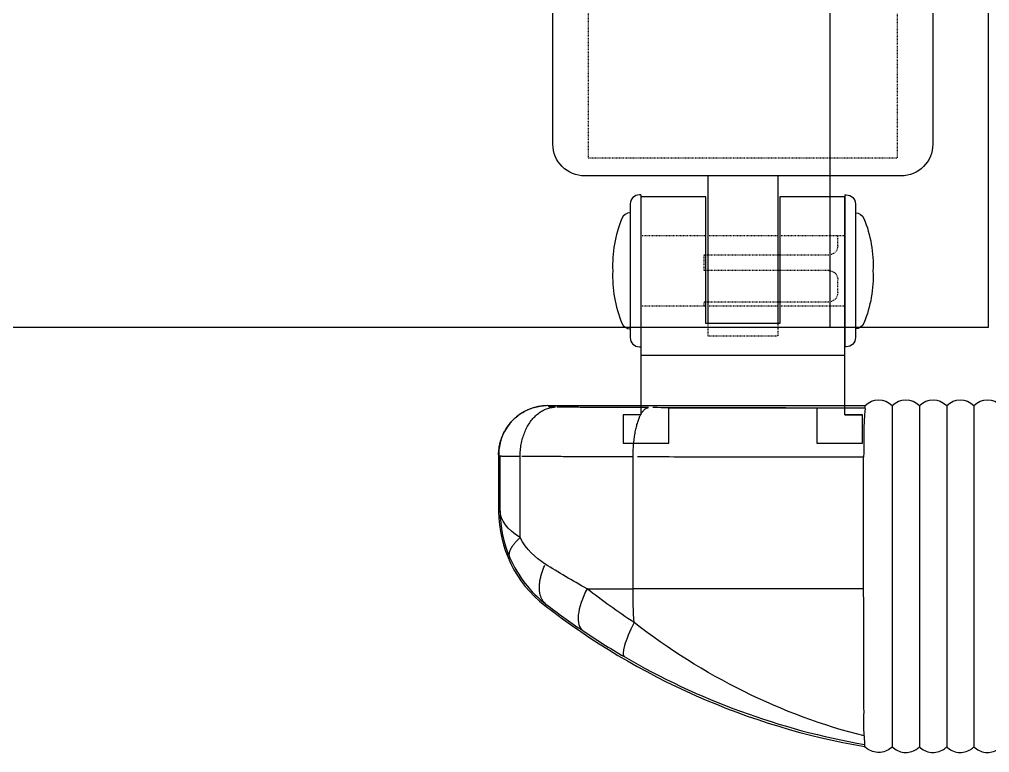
# Model space of a CAD drawing. Header units: millimetres. Extents: x -105683 to 94728, y -31127 to 151123.
# Drawn here: x 487.2 to 625.2, y -6045.5 to -5941.3 of the extents above; entities that cross this region are included whole.
import ezdxf

# ---------------------------------------------------------------- set-up
doc = ezdxf.new("R2010")
doc.units = ezdxf.units.MM
doc.linetypes.add('xr_plan$0$AXR-B3F$0$HIDDEN', pattern=[0.375, 0.25, -0.125])
doc.layers.add('e-plan', color=9, linetype='Continuous')

# ---------------------------------------------------------------- blocks, each defined once
blk = doc.blocks.new('xr_plan$0$AXR-B3F$0$A$C4A476E5C')
at = {"layer": 'e-plan'}
for points in [[(20.25, 16, 0.306902), (19.43, 17.21, 0.108318), (12, 18.5, 0.10812), (4.57, 17.21, 0.306686), (3.75, 16)], [(22.8, 14.5), (22.8, 14.7, 0.414214), (21.5, 16), (2.5, 16, 0.414214), (1.2, 14.7), (1.2, 14.5)], [(22.8, -14.5), (22.8, -14.7, -0.414214), (21.5, -16), (2.5, -16, -0.414214), (1.2, -14.7), (1.2, -14.5)], [(20.25, -16, -0.306902), (19.43, -17.21, -0.108318), (12, -18.5, -0.10812), (4.57, -17.21, -0.306686), (3.75, -16)]]:
    blk.add_lwpolyline(points, format="xyb", dxfattribs=at)
for points in [[(-8.5, 14.5), (22.5, 14.5), (22.5, 5.25), (4.5, 5.25), (4.5, -5.25), (22.5, -5.25), (22.5, -14.5), (-8.5, -14.5), (-8.5, -17), (-12.5, -17), (-12.5, -10.5), (-7.5, -10.5), (-7.5, 0), (-7.5, 10.5), (-12.5, 10.5), (-12.5, 17), (-8.5, 17), (-8.5, 14.5), (-8.5, 17)], [(0, -14.5), (0, 14.5)], [(22.8, 14.5), (1.2, 14.5)], [(4.5, 5), (25.5, 5)], [(25.5, -5), (4.5, -5)], [(22.8, -14.5), (1.2, -14.5)]]:
    blk.add_lwpolyline(points, dxfattribs=at)
at = {"layer": 'e-plan', "linetype": 'xr_plan$0$AXR-B3F$0$HIDDEN', "ltscale": 0.08}
for points in [[(7.01, 5.25), (7.01, 14.5)], [(17, 5.25), (17, 14.5)], [(4.5, -5), (2.74, -5), (2.74, 5), (4.5, 5)], [(7, -5), (7, 5)], [(17, -5), (17, 5)], [(7.01, -14.5), (7.01, -5.25)], [(17, -14.5), (17, -5.25)]]:
    blk.add_lwpolyline(points, dxfattribs=at)
blk.add_lwpolyline([(7, -5.5), (7.6, -5.5), (7.6, 12.2, -0.414214), (8.9, 13.5), (10.73, 13.5, -0.414214), (12.03, 12.2), (12.03, -5.5), (14.26, -5.5), (14.26, 12.2, -0.414214), (15.56, 13.5), (17, 13.5)], format="xyb", dxfattribs=at)
blk = doc.blocks.new('xr_plan$0$AXR-B3F$0$A$C60F43BED')
at = {"layer": 'e-plan'}
blk.add_lwpolyline([(-10.06, 27), (-35.56, 27, 0.414214), (-40.06, 22.5), (-40.06, -22.5, 0.414214), (-35.56, -27), (-10.06, -27)], format="xyb", dxfattribs=at)
blk.add_lwpolyline([(-10.06, -27), (-10.06, 27)], dxfattribs=at)
at = {"layer": 'e-plan', "linetype": 'xr_plan$0$AXR-B3F$0$HIDDEN', "ltscale": 0.08}
for points in [[(-10.06, -22), (-37.5, -22), (-37.5, 22), (-10.06, 22)], [(-10.06, 22), (0, 22), (0, -22), (-10.06, -22)]]:
    blk.add_lwpolyline(points, dxfattribs=at)
blk = doc.blocks.new('Xref-지하1층')
at = {"layer": 'e-plan'}
for p, q in [((4127.5, 5920), (4127.5, 8720)), ((4127.5, 5920), (4127.5, 8720)), ((4150, 5920), (4150, 8720)), ((4150, 5920), (4150, 8720)), ((2800, 5920), (4150, 5920)), ((4098.83, 5920), (4127.5, 5920))]:
    blk.add_line(p, q, dxfattribs=at)
at = {"layer": 'e-plan', "linetype": 'Continuous'}
for p, q in [((4087.37, 5908.85), (4132.46, 5908.85)), ((4087.59, 5908.63), (4087.37, 5908.85)), ((4080.37, 5901.85), (4080.59, 5901.63)), ((4080.37, 5901.85), (4080.37, 5893.83)), ((4080.59, 5893.83), (4080.59, 5901.63)), ((4083.42, 5890.06), (4083.42, 5901.61)), ((4099.48, 5882.79), (4099.48, 5901.54))]:
    blk.add_line(p, q, dxfattribs=at)
for points in [[(4080.37, 5901.85, 0), (4080.37, 5902.07, 0), (4080.38, 5902.29, 0), (4080.4, 5902.51, 0), (4080.43, 5902.72, 0), (4080.46, 5902.94, 0), (4080.49, 5903.16, 0), (4080.54, 5903.37, 0), (4080.59, 5903.59, 0), (4080.65, 5903.8, 0), (4080.71, 5904.01, 0), (4080.78, 5904.22, 0), (4080.86, 5904.42, 0), (4080.95, 5904.63, 0), (4081.04, 5904.83, 0), (4081.13, 5905.03, 0), (4081.24, 5905.22, 0), (4081.35, 5905.41, 0), (4081.46, 5905.6, 0), (4081.58, 5905.78, 0), (4081.71, 5905.96, 0), (4081.84, 5906.14, 0), (4081.98, 5906.31, 0), (4082.12, 5906.48, 0), (4082.27, 5906.64, 0), (4082.42, 5906.8, 0), (4082.58, 5906.95, 0), (4082.74, 5907.1, 0), (4082.91, 5907.24, 0), (4083.08, 5907.38, 0), (4083.26, 5907.51, 0), (4083.44, 5907.64, 0), (4083.62, 5907.76, 0), (4083.81, 5907.87, 0), (4084, 5907.98, 0), (4084.19, 5908.08, 0), (4084.39, 5908.18, 0), (4084.59, 5908.27, 0), (4084.79, 5908.36, 0), (4085, 5908.43, 0), (4085.21, 5908.5, 0), (4085.42, 5908.57, 0), (4085.63, 5908.63, 0), (4085.84, 5908.68, 0), (4086.06, 5908.72, 0), (4086.28, 5908.76, 0), (4086.49, 5908.79, 0), (4086.71, 5908.82, 0), (4086.93, 5908.83, 0), (4087.15, 5908.84, 0)], [(4083.42, 5901.61, 0), (4083.43, 5901.83, 0), (4083.43, 5902.05, 0), (4083.45, 5902.27, 0), (4083.47, 5902.49, 0), (4083.49, 5902.7, 0), (4083.52, 5902.92, 0), (4083.55, 5903.13, 0), (4083.59, 5903.35, 0), (4083.63, 5903.56, 0), (4083.68, 5903.77, 0), (4083.73, 5903.97, 0), (4083.78, 5904.18, 0), (4083.84, 5904.38, 0), (4083.91, 5904.58, 0), (4083.98, 5904.78, 0), (4084.05, 5904.97, 0), (4084.13, 5905.16, 0), (4084.21, 5905.35, 0), (4084.3, 5905.53, 0), (4084.39, 5905.71, 0), (4084.49, 5905.89, 0), (4084.59, 5906.06, 0), (4084.69, 5906.23, 0), (4084.79, 5906.39, 0), (4084.9, 5906.55, 0), (4085.02, 5906.7, 0), (4085.13, 5906.85, 0), (4085.25, 5906.99, 0), (4085.37, 5907.13, 0), (4085.5, 5907.26, 0), (4085.63, 5907.39, 0), (4085.76, 5907.51, 0), (4085.89, 5907.62, 0), (4086.03, 5907.73, 0), (4086.17, 5907.84, 0), (4086.31, 5907.93, 0), (4086.45, 5908.02, 0), (4086.6, 5908.11, 0), (4086.75, 5908.19, 0), (4086.89, 5908.26, 0), (4087.04, 5908.32, 0), (4087.2, 5908.38, 0), (4087.35, 5908.44, 0), (4087.5, 5908.48, 0), (4087.66, 5908.52, 0), (4087.81, 5908.55, 0), (4087.97, 5908.58, 0), (4088.12, 5908.6, 0), (4088.28, 5908.61, 0)], [(4088.44, 5908.61, 0), (4088.41, 5908.61, 0), (4088.38, 5908.61, 0), (4088.34, 5908.61, 0), (4088.31, 5908.61, 0), (4088.29, 5908.61, 0), (4088.26, 5908.61, 0), (4088.23, 5908.61, 0), (4088.2, 5908.61, 0), (4088.17, 5908.61, 0), (4088.15, 5908.61, 0), (4088.12, 5908.62, 0), (4088.09, 5908.62, 0), (4088.07, 5908.62, 0), (4088.04, 5908.62, 0), (4088.02, 5908.62, 0), (4088, 5908.62, 0), (4087.97, 5908.62, 0), (4087.95, 5908.62, 0), (4087.93, 5908.62, 0), (4087.91, 5908.62, 0), (4087.89, 5908.62, 0), (4087.87, 5908.62, 0), (4087.85, 5908.62, 0), (4087.83, 5908.62, 0), (4087.81, 5908.62, 0), (4087.8, 5908.62, 0), (4087.78, 5908.62, 0), (4087.76, 5908.62, 0), (4087.75, 5908.62, 0), (4087.73, 5908.62, 0), (4087.72, 5908.62, 0), (4087.71, 5908.62, 0), (4087.69, 5908.62, 0), (4087.68, 5908.62, 0), (4087.67, 5908.62, 0), (4087.66, 5908.62, 0), (4087.65, 5908.62, 0), (4087.64, 5908.63, 0), (4087.63, 5908.63, 0), (4087.63, 5908.63, 0), (4087.62, 5908.63, 0), (4087.61, 5908.63, 0), (4087.61, 5908.63, 0), (4087.6, 5908.63, 0), (4087.6, 5908.63, 0), (4087.59, 5908.63, 0), (4087.59, 5908.63, 0), (4087.59, 5908.63, 0), (4087.59, 5908.63, 0)], [(4101.69, 5908.54, 0), (4101.39, 5908.54, 0), (4101.09, 5908.54, 0), (4100.79, 5908.54, 0), (4100.5, 5908.54, 0), (4100.2, 5908.54, 0), (4099.91, 5908.55, 0), (4099.62, 5908.55, 0), (4099.32, 5908.55, 0), (4099.03, 5908.55, 0), (4098.74, 5908.55, 0), (4098.46, 5908.55, 0), (4098.17, 5908.55, 0), (4097.88, 5908.55, 0), (4097.6, 5908.55, 0), (4097.32, 5908.56, 0), (4097.03, 5908.56, 0), (4096.75, 5908.56, 0), (4096.48, 5908.56, 0), (4096.2, 5908.56, 0), (4095.92, 5908.56, 0), (4095.65, 5908.56, 0), (4095.37, 5908.56, 0), (4095.1, 5908.57, 0), (4094.83, 5908.57, 0), (4094.57, 5908.57, 0), (4094.3, 5908.57, 0), (4094.03, 5908.57, 0), (4093.77, 5908.57, 0), (4093.51, 5908.57, 0), (4093.25, 5908.58, 0), (4092.99, 5908.58, 0), (4092.73, 5908.58, 0), (4092.48, 5908.58, 0), (4092.22, 5908.58, 0), (4091.97, 5908.58, 0), (4091.72, 5908.59, 0), (4091.48, 5908.59, 0), (4091.23, 5908.59, 0), (4090.99, 5908.59, 0), (4090.75, 5908.59, 0), (4090.51, 5908.59, 0), (4090.27, 5908.6, 0), (4090.03, 5908.6, 0), (4089.8, 5908.6, 0), (4089.57, 5908.6, 0), (4089.34, 5908.6, 0), (4089.11, 5908.61, 0), (4088.88, 5908.61, 0), (4088.66, 5908.61, 0)], [(4099.48, 5901.54, 0), (4099.49, 5901.76, 0), (4099.49, 5901.98, 0), (4099.5, 5902.19, 0), (4099.5, 5902.41, 0), (4099.51, 5902.63, 0), (4099.53, 5902.84, 0), (4099.54, 5903.06, 0), (4099.56, 5903.27, 0), (4099.58, 5903.48, 0), (4099.6, 5903.69, 0), (4099.62, 5903.9, 0), (4099.64, 5904.1, 0), (4099.67, 5904.31, 0), (4099.7, 5904.51, 0), (4099.73, 5904.7, 0), (4099.76, 5904.9, 0), (4099.8, 5905.09, 0), (4099.83, 5905.27, 0), (4099.87, 5905.46, 0), (4099.91, 5905.64, 0), (4099.95, 5905.81, 0), (4100, 5905.98, 0), (4100.04, 5906.15, 0), (4100.09, 5906.31, 0), (4100.14, 5906.47, 0), (4100.19, 5906.62, 0), (4100.24, 5906.77, 0), (4100.29, 5906.91, 0), (4100.34, 5907.05, 0), (4100.4, 5907.18, 0), (4100.46, 5907.31, 0), (4100.51, 5907.43, 0), (4100.57, 5907.55, 0), (4100.63, 5907.65, 0), (4100.69, 5907.76, 0), (4100.75, 5907.86, 0), (4100.82, 5907.95, 0), (4100.88, 5908.03, 0), (4100.95, 5908.11, 0), (4101.01, 5908.18, 0), (4101.08, 5908.25, 0), (4101.14, 5908.31, 0), (4101.21, 5908.36, 0), (4101.28, 5908.41, 0), (4101.35, 5908.45, 0), (4101.41, 5908.48, 0), (4101.48, 5908.5, 0), (4101.55, 5908.52, 0), (4101.62, 5908.53, 0)], [(4132.43, 5908.48, 0), (4131.8, 5908.48, 0), (4131.18, 5908.48, 0), (4130.55, 5908.48, 0), (4129.92, 5908.48, 0), (4129.3, 5908.48, 0), (4128.67, 5908.48, 0), (4128.05, 5908.49, 0), (4127.43, 5908.49, 0), (4126.8, 5908.49, 0), (4126.18, 5908.49, 0), (4125.56, 5908.49, 0), (4124.93, 5908.49, 0), (4124.31, 5908.49, 0), (4123.69, 5908.49, 0), (4123.07, 5908.49, 0), (4122.45, 5908.49, 0), (4121.83, 5908.49, 0), (4121.21, 5908.5, 0), (4120.59, 5908.5, 0), (4119.97, 5908.5, 0), (4119.35, 5908.5, 0), (4118.73, 5908.5, 0), (4118.12, 5908.5, 0), (4117.5, 5908.5, 0), (4116.88, 5908.5, 0), (4116.27, 5908.5, 0), (4115.65, 5908.51, 0), (4115.04, 5908.51, 0), (4114.42, 5908.51, 0), (4113.81, 5908.51, 0), (4113.2, 5908.51, 0), (4112.59, 5908.51, 0), (4111.98, 5908.51, 0), (4111.36, 5908.51, 0), (4110.75, 5908.52, 0), (4110.14, 5908.52, 0), (4109.54, 5908.52, 0), (4108.93, 5908.52, 0), (4108.32, 5908.52, 0), (4107.71, 5908.52, 0), (4107.11, 5908.52, 0), (4106.5, 5908.53, 0), (4105.9, 5908.53, 0), (4105.29, 5908.53, 0), (4104.69, 5908.53, 0), (4104.09, 5908.53, 0), (4103.49, 5908.53, 0), (4102.89, 5908.54, 0), (4102.29, 5908.54, 0)], [(4083.42, 5901.61, 0), (4083.32, 5901.61, 0), (4083.21, 5901.61, 0), (4083.11, 5901.61, 0), (4083.01, 5901.61, 0), (4082.91, 5901.61, 0), (4082.82, 5901.61, 0), (4082.72, 5901.61, 0), (4082.63, 5901.61, 0), (4082.54, 5901.61, 0), (4082.45, 5901.62, 0), (4082.36, 5901.62, 0), (4082.27, 5901.62, 0), (4082.19, 5901.62, 0), (4082.11, 5901.62, 0), (4082.03, 5901.62, 0), (4081.95, 5901.62, 0), (4081.87, 5901.62, 0), (4081.8, 5901.62, 0), (4081.73, 5901.62, 0), (4081.66, 5901.62, 0), (4081.59, 5901.62, 0), (4081.52, 5901.62, 0), (4081.46, 5901.62, 0), (4081.4, 5901.62, 0), (4081.34, 5901.62, 0), (4081.28, 5901.62, 0), (4081.23, 5901.62, 0), (4081.18, 5901.62, 0), (4081.13, 5901.62, 0), (4081.08, 5901.62, 0), (4081.03, 5901.62, 0), (4080.99, 5901.62, 0), (4080.95, 5901.62, 0), (4080.91, 5901.62, 0), (4080.87, 5901.62, 0), (4080.83, 5901.62, 0), (4080.8, 5901.62, 0), (4080.77, 5901.63, 0), (4080.74, 5901.63, 0), (4080.72, 5901.63, 0), (4080.69, 5901.63, 0), (4080.67, 5901.63, 0), (4080.65, 5901.63, 0), (4080.64, 5901.63, 0), (4080.62, 5901.63, 0), (4080.61, 5901.63, 0), (4080.6, 5901.63, 0), (4080.6, 5901.63, 0), (4080.59, 5901.63, 0)], [(4099.48, 5901.54, 0), (4099.12, 5901.54, 0), (4098.76, 5901.54, 0), (4098.4, 5901.54, 0), (4098.04, 5901.54, 0), (4097.68, 5901.54, 0), (4097.33, 5901.55, 0), (4096.97, 5901.55, 0), (4096.62, 5901.55, 0), (4096.27, 5901.55, 0), (4095.92, 5901.55, 0), (4095.57, 5901.55, 0), (4095.22, 5901.55, 0), (4094.87, 5901.55, 0), (4094.53, 5901.55, 0), (4094.18, 5901.56, 0), (4093.84, 5901.56, 0), (4093.5, 5901.56, 0), (4093.17, 5901.56, 0), (4092.83, 5901.56, 0), (4092.49, 5901.56, 0), (4092.16, 5901.56, 0), (4091.83, 5901.56, 0), (4091.5, 5901.57, 0), (4091.17, 5901.57, 0), (4090.85, 5901.57, 0), (4090.53, 5901.57, 0), (4090.2, 5901.57, 0), (4089.89, 5901.57, 0), (4089.57, 5901.57, 0), (4089.25, 5901.58, 0), (4088.94, 5901.58, 0), (4088.63, 5901.58, 0), (4088.32, 5901.58, 0), (4088.01, 5901.58, 0), (4087.71, 5901.58, 0), (4087.41, 5901.59, 0), (4087.11, 5901.59, 0), (4086.81, 5901.59, 0), (4086.51, 5901.59, 0), (4086.22, 5901.59, 0), (4085.93, 5901.6, 0), (4085.64, 5901.6, 0), (4085.35, 5901.6, 0), (4085.07, 5901.6, 0), (4084.79, 5901.6, 0), (4084.51, 5901.6, 0), (4084.24, 5901.61, 0), (4083.96, 5901.61, 0), (4083.69, 5901.61, 0)], [(4132.25, 5901.48, 0), (4131.58, 5901.48, 0), (4130.92, 5901.48, 0), (4130.25, 5901.48, 0), (4129.58, 5901.48, 0), (4128.92, 5901.48, 0), (4128.25, 5901.48, 0), (4127.58, 5901.48, 0), (4126.92, 5901.49, 0), (4126.25, 5901.49, 0), (4125.59, 5901.49, 0), (4124.92, 5901.49, 0), (4124.26, 5901.49, 0), (4123.6, 5901.49, 0), (4122.94, 5901.49, 0), (4122.27, 5901.49, 0), (4121.61, 5901.49, 0), (4120.95, 5901.49, 0), (4120.29, 5901.49, 0), (4119.63, 5901.5, 0), (4118.97, 5901.5, 0), (4118.31, 5901.5, 0), (4117.65, 5901.5, 0), (4116.99, 5901.5, 0), (4116.34, 5901.5, 0), (4115.68, 5901.5, 0), (4115.02, 5901.5, 0), (4114.37, 5901.51, 0), (4113.71, 5901.51, 0), (4113.06, 5901.51, 0), (4112.4, 5901.51, 0), (4111.75, 5901.51, 0), (4111.1, 5901.51, 0), (4110.45, 5901.51, 0), (4109.8, 5901.51, 0), (4109.15, 5901.52, 0), (4108.5, 5901.52, 0), (4107.85, 5901.52, 0), (4107.2, 5901.52, 0), (4106.55, 5901.52, 0), (4105.91, 5901.52, 0), (4105.26, 5901.52, 0), (4104.61, 5901.53, 0), (4103.97, 5901.53, 0), (4103.33, 5901.53, 0), (4102.68, 5901.53, 0), (4102.04, 5901.53, 0), (4101.4, 5901.53, 0), (4100.76, 5901.54, 0), (4100.12, 5901.54, 0)], [(4081.97, 5887.21, 0), (4081.95, 5887.26, 0), (4081.94, 5887.3, 0), (4081.92, 5887.34, 0), (4081.91, 5887.39, 0), (4081.9, 5887.44, 0), (4081.9, 5887.48, 0), (4081.89, 5887.53, 0), (4081.89, 5887.58, 0), (4081.89, 5887.63, 0), (4081.89, 5887.68, 0), (4081.89, 5887.73, 0), (4081.9, 5887.78, 0), (4081.9, 5887.83, 0), (4081.91, 5887.88, 0), (4081.92, 5887.94, 0), (4081.93, 5887.99, 0), (4081.95, 5888.04, 0), (4081.96, 5888.1, 0), (4081.98, 5888.15, 0), (4082, 5888.21, 0), (4082.02, 5888.27, 0), (4082.05, 5888.32, 0), (4082.07, 5888.38, 0), (4082.1, 5888.44, 0), (4082.13, 5888.5, 0), (4082.16, 5888.56, 0), (4082.19, 5888.62, 0), (4082.23, 5888.68, 0), (4082.26, 5888.74, 0), (4082.3, 5888.8, 0), (4082.34, 5888.86, 0), (4082.38, 5888.92, 0), (4082.43, 5888.98, 0), (4082.47, 5889.04, 0), (4082.52, 5889.1, 0), (4082.57, 5889.16, 0), (4082.62, 5889.23, 0), (4082.67, 5889.29, 0), (4082.72, 5889.35, 0), (4082.78, 5889.42, 0), (4082.84, 5889.48, 0), (4082.9, 5889.54, 0), (4082.96, 5889.61, 0), (4083.02, 5889.67, 0), (4083.08, 5889.73, 0), (4083.15, 5889.8, 0), (4083.21, 5889.86, 0), (4083.28, 5889.93, 0), (4083.35, 5889.99, 0)], [(4087.1, 5880.61, 0), (4087.04, 5880.66, 0), (4086.97, 5880.73, 0), (4086.9, 5880.79, 0), (4086.84, 5880.86, 0), (4086.78, 5880.93, 0), (4086.72, 5881, 0), (4086.67, 5881.08, 0), (4086.62, 5881.15, 0), (4086.57, 5881.24, 0), (4086.52, 5881.32, 0), (4086.48, 5881.41, 0), (4086.44, 5881.5, 0), (4086.4, 5881.59, 0), (4086.37, 5881.69, 0), (4086.33, 5881.78, 0), (4086.3, 5881.88, 0), (4086.28, 5881.99, 0), (4086.25, 5882.09, 0), (4086.23, 5882.2, 0), (4086.21, 5882.31, 0), (4086.2, 5882.42, 0), (4086.19, 5882.53, 0), (4086.18, 5882.65, 0), (4086.17, 5882.76, 0), (4086.17, 5882.88, 0), (4086.17, 5883.01, 0), (4086.17, 5883.13, 0), (4086.17, 5883.25, 0), (4086.18, 5883.38, 0), (4086.19, 5883.51, 0), (4086.21, 5883.64, 0), (4086.22, 5883.77, 0), (4086.24, 5883.9, 0), (4086.27, 5884.04, 0), (4086.29, 5884.17, 0), (4086.32, 5884.31, 0), (4086.35, 5884.44, 0), (4086.39, 5884.58, 0), (4086.42, 5884.72, 0), (4086.46, 5884.86, 0), (4086.5, 5885, 0), (4086.55, 5885.14, 0), (4086.6, 5885.29, 0), (4086.65, 5885.43, 0), (4086.7, 5885.57, 0), (4086.76, 5885.72, 0), (4086.82, 5885.86, 0), (4086.88, 5886, 0), (4086.94, 5886.15, 0)]]:
    blk.add_polyline3d(points, dxfattribs=at)
at = {"layer": 'e-plan', "linetype": 'Continuous', "extrusion": (-1e-16, 6.12323e-33, -1)}
for centre in [(-4134.39, 5906.89), (-4138.26, 5906.89), (-4142.13, 5906.89), (-4146, 5906.89), (-4149.87, 5906.89)]:
    blk.add_arc(centre, 2.75, 45.2805, 134.7195, dxfattribs=at)
at = {"layer": 'e-plan', "linetype": 'Continuous', "extrusion": (0.008726, -0.008726, 0.999924)}
blk.add_arc((4087.22, 5901.93, -15.13), 7, 90.0044, 180, dxfattribs=at)
at = {"layer": 'e-plan', "linetype": 'Continuous'}
for centre, radius, start, end in [((4097.37, 5893.83), 17, 180, 232.1807), ((4149.87, 5961.47), 102.62, 232.1807, 260.2103)]:
    blk.add_arc(centre, radius, start, end, dxfattribs=at)
for points, knots in [([(4132.43, 5908.48), (4132.53, 5908.46), (4132.35, 5907.7), (4132.28, 5905.13), (4132.33, 5903.32), (4132.25, 5901.48)], [0, 0, 0, 0, 0.5, 0.5, 1, 1, 1, 1]), ([(4132.43, 5908.48), (4132.38, 5908.49), (4132.42, 5908.5), (4132.44, 5908.51), (4132.43, 5908.52), (4132.44, 5908.54), (4132.45, 5908.56), (4132.46, 5908.6), (4132.46, 5908.63), (4132.47, 5908.72), (4132.46, 5908.79), (4132.46, 5908.85)], [0, 0, 0, 0, 0.0625, 0.0625, 0.125, 0.125, 0.25, 0.25, 0.5, 0.5, 1, 1, 1, 1]), ([(4136.33, 5908.85), (4136.33, 5908.75), (4136.33, 5908.61), (4136.33, 5908.54), (4136.33, 5908.52), (4136.33, 5908.59), (4136.33, 5907.68), (4136.33, 5904.79), (4136.33, 5902.02), (4136.33, 5899.21), (4136.33, 5894.29), (4136.33, 5888.67), (4136.33, 5883.05), (4136.33, 5877.44), (4136.33, 5870.67), (4136.33, 5865.65), (4136.33, 5862.93), (4136.33, 5861.9), (4136.33, 5861.23), (4136.33, 5860.74), (4136.33, 5860.54), (4136.33, 5860.57), (4136.33, 5860.55), (4136.33, 5860.52), (4136.33, 5860.43), (4136.33, 5860.36), (4136.33, 5860.31)], [0, 0, 0, 0, 0.25, 0.28125, 0.296875, 0.3125, 0.34375, 0.375, 0.390625, 0.40625, 0.4375, 0.5, 0.53125, 0.5625, 0.625, 0.6875, 0.703125, 0.71875, 0.726563, 0.734375, 0.75, 0.765625, 0.78125, 0.8125, 0.875, 1, 1, 1, 1]), ([(4140.2, 5908.85), (4140.2, 5908.75), (4140.2, 5908.61), (4140.2, 5908.54), (4140.2, 5908.52), (4140.2, 5908.59), (4140.2, 5907.68), (4140.2, 5904.79), (4140.2, 5902.02), (4140.2, 5899.21), (4140.2, 5894.29), (4140.2, 5888.67), (4140.2, 5883.05), (4140.2, 5877.44), (4140.2, 5870.67), (4140.2, 5865.65), (4140.2, 5862.93), (4140.2, 5861.9), (4140.2, 5861.23), (4140.2, 5860.74), (4140.2, 5860.54), (4140.2, 5860.57), (4140.2, 5860.55), (4140.2, 5860.52), (4140.2, 5860.43), (4140.2, 5860.36), (4140.2, 5860.31)], [0, 0, 0, 0, 0.25, 0.28125, 0.296875, 0.3125, 0.34375, 0.375, 0.390625, 0.40625, 0.4375, 0.5, 0.53125, 0.5625, 0.625, 0.6875, 0.703125, 0.71875, 0.726563, 0.734375, 0.75, 0.765625, 0.78125, 0.8125, 0.875, 1, 1, 1, 1]), ([(4144.07, 5908.85), (4144.07, 5908.75), (4144.07, 5908.61), (4144.07, 5908.54), (4144.07, 5908.52), (4144.07, 5908.59), (4144.07, 5907.68), (4144.07, 5904.79), (4144.07, 5902.02), (4144.07, 5899.21), (4144.07, 5894.29), (4144.07, 5888.67), (4144.07, 5883.05), (4144.07, 5877.44), (4144.07, 5870.67), (4144.07, 5865.65), (4144.07, 5862.93), (4144.07, 5861.9), (4144.07, 5861.23), (4144.07, 5860.74), (4144.07, 5860.54), (4144.07, 5860.57), (4144.07, 5860.55), (4144.07, 5860.52), (4144.07, 5860.43), (4144.07, 5860.36), (4144.07, 5860.31)], [0, 0, 0, 0, 0.25, 0.28125, 0.296875, 0.3125, 0.34375, 0.375, 0.390625, 0.40625, 0.4375, 0.5, 0.53125, 0.5625, 0.625, 0.6875, 0.703125, 0.71875, 0.726563, 0.734375, 0.75, 0.765625, 0.78125, 0.8125, 0.875, 1, 1, 1, 1]), ([(4147.94, 5908.85), (4147.94, 5908.75), (4147.94, 5908.61), (4147.94, 5908.54), (4147.94, 5908.52), (4147.94, 5908.59), (4147.94, 5907.68), (4147.94, 5904.79), (4147.94, 5902.02), (4147.94, 5899.21), (4147.94, 5894.29), (4147.94, 5888.67), (4147.94, 5883.05), (4147.94, 5877.44), (4147.94, 5870.67), (4147.94, 5865.65), (4147.94, 5862.93), (4147.94, 5861.9), (4147.94, 5861.23), (4147.94, 5860.74), (4147.94, 5860.54), (4147.94, 5860.57), (4147.94, 5860.55), (4147.94, 5860.52), (4147.94, 5860.43), (4147.94, 5860.36), (4147.94, 5860.31)], [0, 0, 0, 0, 0.25, 0.28125, 0.296875, 0.3125, 0.34375, 0.375, 0.390625, 0.40625, 0.4375, 0.5, 0.53125, 0.5625, 0.625, 0.6875, 0.703125, 0.71875, 0.726563, 0.734375, 0.75, 0.765625, 0.78125, 0.8125, 0.875, 1, 1, 1, 1]), ([(4132.25, 5882.79), (4132.19, 5884.61), (4132.24, 5886.44), (4132.25, 5888.26), (4132.27, 5890.49), (4132.26, 5892.72), (4132.26, 5894.95), (4132.26, 5896.07), (4132.26, 5897.19), (4132.25, 5898.3), (4132.25, 5899.36), (4132.21, 5900.42), (4132.25, 5901.48)], [0, 0, 0, 0, 0.292513, 0.292513, 0.292513, 0.650866, 0.650866, 0.650866, 0.830042, 0.830042, 0.830042, 1, 1, 1, 1]), ([(4092.94, 5882.79), (4092.25, 5881.46), (4091.81, 5880.13), (4091.59, 5878), (4091.82, 5877.21), (4092.34, 5876.84)], [0, 0, 0, 0, 0.5, 0.5, 1, 1, 1, 1]), ([(4132.34, 5861.86), (4132.27, 5863), (4132.32, 5864.35), (4132.3, 5867.39), (4132.28, 5869.06), (4132.26, 5874.52), (4132.36, 5878.62), (4132.24, 5882.79)], [0, 0, 0, 0, 0.25, 0.25, 0.5, 0.5, 1, 1, 1, 1]), ([(4099.63, 5877.97), (4099, 5876.72), (4098.52, 5875.56), (4098.01, 5873.84), (4098, 5873.29), (4098.22, 5873.14)], [0, 0, 0, 0, 0.5, 0.5, 1, 1, 1, 1]), ([(4132.34, 5861.86), (4126.48, 5863.32), (4120.78, 5865.44), (4109.73, 5870.91), (4104.52, 5874.2), (4099.63, 5877.97)], [0, 0, 0, 0, 0.5, 0.5, 1, 1, 1, 1]), ([(4098.22, 5873.14), (4103.47, 5870.08), (4108.99, 5867.49), (4120.52, 5863.27), (4126.41, 5861.69), (4132.4, 5860.64)], [0, 0, 0, 0, 0.5, 0.5, 1, 1, 1, 1]), ([(4132.34, 5861.86), (4132.36, 5861.47), (4132.35, 5861.18), (4132.39, 5860.76), (4132.43, 5860.64), (4132.4, 5860.64)], [0, 0, 0, 0, 0.5, 0.5, 1, 1, 1, 1]), ([(4132.42, 5860.34), (4132.42, 5860.36), (4132.42, 5860.37), (4132.42, 5860.39), (4132.42, 5860.45), (4132.43, 5860.52), (4132.41, 5860.59), (4132.41, 5860.6), (4132.4, 5860.62), (4132.38, 5860.64), (4132.38, 5860.64), (4132.38, 5860.64), (4132.4, 5860.64)], [0, 0, 0, 0, 0.162261, 0.162261, 0.162261, 0.811304, 0.811304, 0.811304, 0.966807, 0.966807, 0.966807, 1, 1, 1, 1]), ([(4136.33, 5860.31), (4136.11, 5860.09), (4135.85, 5859.91), (4135.57, 5859.78), (4135.29, 5859.65), (4134.99, 5859.56), (4134.68, 5859.53), (4134.37, 5859.49), (4134.06, 5859.51), (4133.76, 5859.59), (4133.46, 5859.66), (4133.17, 5859.78), (4132.91, 5859.94), (4132.73, 5860.06), (4132.57, 5860.19), (4132.42, 5860.34)], [0, 0, 0, 0, 0.213706, 0.213706, 0.213706, 0.427411, 0.427411, 0.427411, 0.641117, 0.641117, 0.641117, 0.854822, 0.854822, 0.854822, 1, 1, 1, 1]), ([(4136.33, 5860.31), (4136.54, 5860.09), (4136.8, 5859.91), (4137.08, 5859.78), (4137.36, 5859.65), (4137.66, 5859.56), (4137.97, 5859.53), (4138.28, 5859.49), (4138.59, 5859.51), (4138.89, 5859.59), (4139.19, 5859.66), (4139.48, 5859.78), (4139.74, 5859.94), (4139.91, 5860.05), (4140.06, 5860.17), (4140.2, 5860.31)], [0, 0, 0, 0, 0.216293, 0.216293, 0.216293, 0.432586, 0.432586, 0.432586, 0.648879, 0.648879, 0.648879, 0.865171, 0.865171, 0.865171, 1, 1, 1, 1]), ([(4140.2, 5860.31), (4140.41, 5860.09), (4140.67, 5859.91), (4140.95, 5859.78), (4141.23, 5859.65), (4141.53, 5859.56), (4141.84, 5859.53), (4142.15, 5859.49), (4142.46, 5859.51), (4142.76, 5859.59), (4143.06, 5859.66), (4143.35, 5859.78), (4143.61, 5859.94), (4143.78, 5860.05), (4143.93, 5860.17), (4144.07, 5860.31)], [0, 0, 0, 0, 0.216293, 0.216293, 0.216293, 0.432586, 0.432586, 0.432586, 0.648879, 0.648879, 0.648879, 0.865171, 0.865171, 0.865171, 1, 1, 1, 1]), ([(4144.07, 5860.31), (4144.28, 5860.09), (4144.54, 5859.91), (4144.82, 5859.78), (4145.1, 5859.65), (4145.4, 5859.56), (4145.71, 5859.53), (4146.02, 5859.49), (4146.33, 5859.51), (4146.63, 5859.59), (4146.93, 5859.66), (4147.22, 5859.78), (4147.48, 5859.94), (4147.65, 5860.05), (4147.8, 5860.17), (4147.94, 5860.31)], [0, 0, 0, 0, 0.216293, 0.216293, 0.216293, 0.432586, 0.432586, 0.432586, 0.648879, 0.648879, 0.648879, 0.865171, 0.865171, 0.865171, 1, 1, 1, 1]), ([(4147.94, 5860.31), (4148.15, 5860.09), (4148.41, 5859.91), (4148.69, 5859.78), (4148.97, 5859.65), (4149.27, 5859.56), (4149.58, 5859.53), (4149.89, 5859.49), (4150.2, 5859.51), (4150.5, 5859.59), (4150.8, 5859.66), (4151.09, 5859.78), (4151.35, 5859.94), (4151.52, 5860.05), (4151.67, 5860.17), (4151.81, 5860.31)], [0, 0, 0, 0, 0.216293, 0.216293, 0.216293, 0.432586, 0.432586, 0.432586, 0.648879, 0.648879, 0.648879, 0.865171, 0.865171, 0.865171, 1, 1, 1, 1])]:
    blk.add_open_spline(points, degree=3, knots=knots, dxfattribs=at)
for points in [[(4080.37, 5893.83), (4080.44, 5893.83), (4080.52, 5893.83), (4080.59, 5893.83)], [(4083.42, 5890.06), (4081.6, 5891.23), (4080.61, 5892.54), (4080.59, 5893.83)], [(4080.59, 5893.83), (4080.59, 5891.59), (4081.05, 5889.33), (4081.97, 5887.21)], [(4087.01, 5886.29), (4085.56, 5887.21), (4084.3, 5888.4), (4083.42, 5890.06)], [(4081.97, 5887.21), (4083.12, 5884.55), (4084.89, 5882.32), (4087.1, 5880.61)], [(4092.94, 5882.79), (4090.84, 5883.95), (4088.87, 5885.12), (4087.01, 5886.29)], [(4092.94, 5882.79), (4095.03, 5882.79), (4097.22, 5882.79), (4099.48, 5882.79)], [(4099.63, 5877.97), (4097.28, 5879.54), (4095.01, 5881.17), (4092.94, 5882.79)], [(4132.24, 5882.79), (4121.11, 5882.79), (4110.11, 5882.79), (4099.48, 5882.79)], [(4099.63, 5877.97), (4099.53, 5879.59), (4099.48, 5881.22), (4099.48, 5882.79)], [(4086.95, 5880.4), (4087, 5880.47), (4087.05, 5880.54), (4087.1, 5880.61)], [(4087.1, 5880.61), (4088.75, 5879.34), (4090.49, 5878.08), (4092.34, 5876.84)], [(4092.34, 5876.84), (4094.19, 5875.59), (4096.16, 5874.34), (4098.22, 5873.14)]]:
    blk.add_open_spline(points, degree=3, dxfattribs=at)
at = {"layer": 'e-plan', "xscale": -1, "rotation": 270}
for name, p in [('xr_plan$0$AXR-B3F$0$A$C60F43BED', (4115.09, 5981.56)), ('xr_plan$0$AXR-B3F$0$A$C4A476E5C', (4115.09, 5916))]:
    blk.add_blockref(name, p, dxfattribs=at)

msp = doc.modelspace()

# ---------------------------------------------------------------- block references
at = {"layer": 'e-plan'}
msp.add_blockref('Xref-지하1층', (-3525, -11905), dxfattribs=at)

doc.saveas('drawing.dxf')
